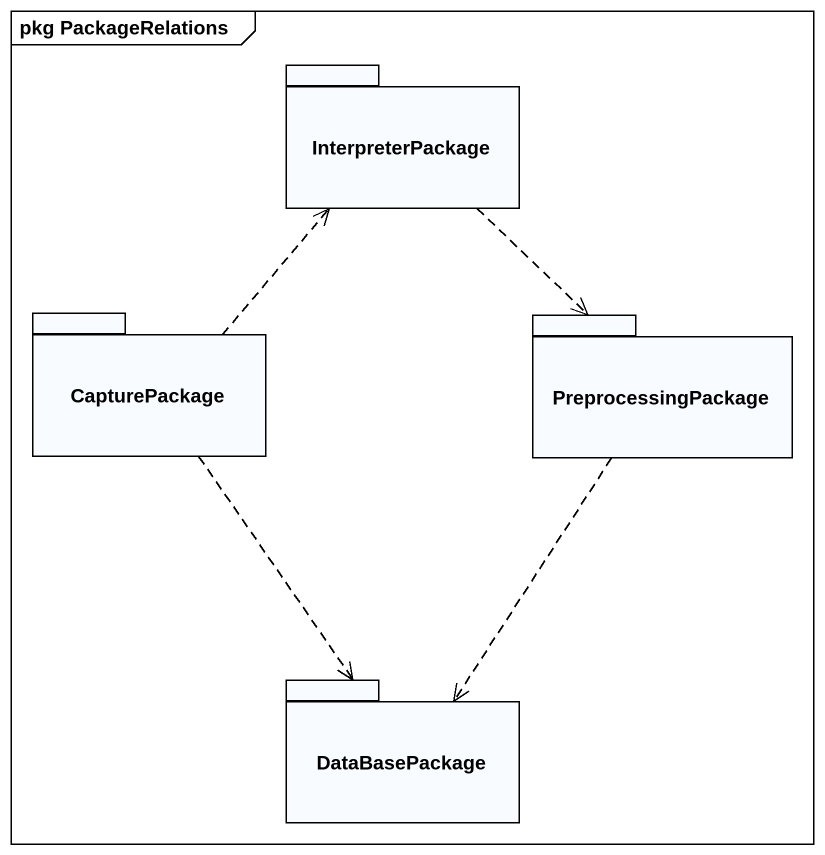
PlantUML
@startuml
mainframe pkg PackageRelations
package InterpreterPackage {
}
package CapturePackage {
}
package PreprocessingPackage {
}
package DataBasePackage {
}
InterpreterPackage ..> PreprocessingPackage
CapturePackage .up.> InterpreterPackage
CapturePackage ..> DataBasePackage
PreprocessingPackage ..> DataBasePackage
@enduml
